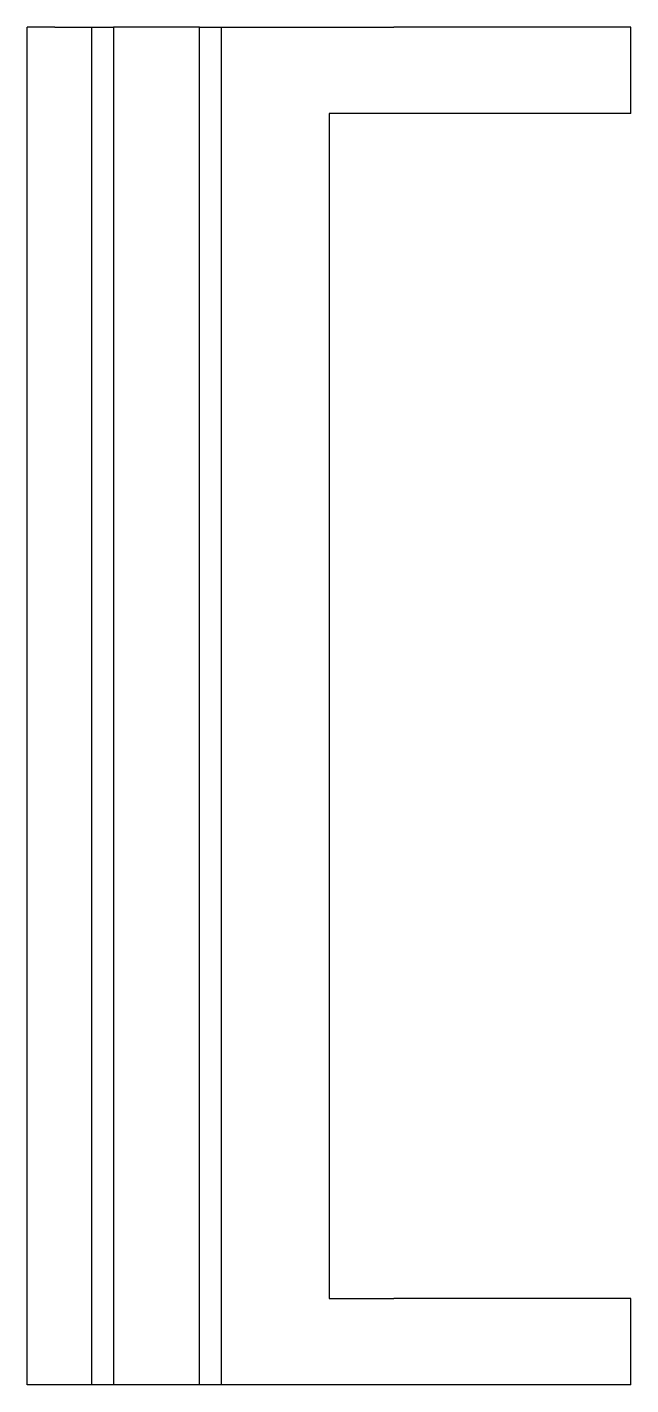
# Model space of a CAD drawing. Header units: metres. Extents: x -28 to 0, y -63 to 0.
import ezdxf

# ---------------------------------------------------------------- set-up
doc = ezdxf.new("R2010")
doc.units = ezdxf.units.M

msp = doc.modelspace()

# ---------------------------------------------------------------- linework, layer by layer
for points in [[(-28, -63), (-28, -61.74), (-28, -60.48), (-28, -59.22), (-28, -57.96), (-28, -56.7), (-28, -55.44), (-28, -54.18), (-28, -52.92), (-28, -51.66), (-28, -50.4), (-28, -49.14), (-28, -47.88), (-28, -46.62), (-28, -45.36), (-28, -44.1), (-28, -42.84), (-28, -41.58), (-28, -40.32), (-28, -39.06), (-28, -37.8), (-28, -36.54), (-28, -35.28), (-28, -34.02), (-28, -32.76), (-28, -31.5), (-28, -30.24), (-28, -28.98), (-28, -27.72), (-28, -26.46), (-28, -25.2), (-28, -23.94), (-28, -22.68), (-28, -21.42), (-28, -20.16), (-28, -18.9), (-28, -17.64), (-28, -16.38), (-28, -15.12), (-28, -13.86), (-28, -12.6), (-28, -11.34), (-28, -10.08), (-28, -8.82), (-28, -7.56), (-28, -6.3), (-28, -5.04), (-28, -3.78), (-28, -2.52), (-28, -1.26), (-28, 0)], [(-26.714, 0), (-26.762, 0), (-26.81, 0), (-26.858, 0), (-26.905, 0), (-26.95, 0), (-26.995, 0), (-27.04, 0), (-27.082, 0), (-27.123, 0), (-27.165, 0), (-27.206, 0), (-27.244, 0), (-27.283, 0), (-27.321, 0), (-27.357, 0), (-27.392, 0), (-27.427, 0), (-27.461, 0), (-27.493, 0), (-27.524, 0), (-27.556, 0), (-27.586, 0), (-27.613, 0), (-27.641, 0), (-27.669, 0), (-27.694, 0), (-27.718, 0), (-27.743, 0), (-27.765, 0), (-27.786, 0), (-27.807, 0), (-27.828, 0), (-27.845, 0), (-27.862, 0), (-27.879, 0), (-27.895, 0), (-27.908, 0), (-27.922, 0), (-27.935, 0), (-27.946, 0), (-27.955, 0), (-27.965, 0), (-27.974, 0), (-27.979, 0), (-27.985, 0), (-27.991, 0), (-27.994, 0), (-27.996, 0), (-27.998, 0), (-28, 0)], [(-26.714, 0), (-26.65, 0), (-26.586, 0), (-26.522, 0), (-26.46, 0), (-26.4, 0), (-26.34, 0), (-26.281, 0), (-26.224, 0), (-26.169, 0), (-26.113, 0), (-26.059, 0), (-26.008, 0), (-25.957, 0), (-25.905, 0), (-25.857, 0), (-25.811, 0), (-25.764, 0), (-25.718, 0), (-25.676, 0), (-25.634, 0), (-25.592, 0), (-25.553, 0), (-25.515, 0), (-25.478, 0), (-25.441, 0), (-25.408, 0), (-25.376, 0), (-25.343, 0), (-25.313, 0), (-25.285, 0), (-25.257, 0), (-25.23, 0), (-25.206, 0), (-25.184, 0), (-25.161, 0), (-25.14, 0), (-25.122, 0), (-25.104, 0), (-25.087, 0), (-25.073, 0), (-25.06, 0), (-25.047, 0), (-25.035, 0), (-25.028, 0), (-25.02, 0), (-25.012, 0), (-25.008, 0), (-25.005, 0), (-25.003, 0), (-25, 0)], [(-25, -63), (-25, -61.74), (-25, -60.48), (-25, -59.22), (-25, -57.96), (-25, -56.7), (-25, -55.44), (-25, -54.18), (-25, -52.92), (-25, -51.66), (-25, -50.4), (-25, -49.14), (-25, -47.88), (-25, -46.62), (-25, -45.36), (-25, -44.1), (-25, -42.84), (-25, -41.58), (-25, -40.32), (-25, -39.06), (-25, -37.8), (-25, -36.54), (-25, -35.28), (-25, -34.02), (-25, -32.76), (-25, -31.5), (-25, -30.24), (-25, -28.98), (-25, -27.72), (-25, -26.46), (-25, -25.2), (-25, -23.94), (-25, -22.68), (-25, -21.42), (-25, -20.16), (-25, -18.9), (-25, -17.64), (-25, -16.38), (-25, -15.12), (-25, -13.86), (-25, -12.6), (-25, -11.34), (-25, -10.08), (-25, -8.82), (-25, -7.56), (-25, -6.3), (-25, -5.04), (-25, -3.78), (-25, -2.52), (-25, -1.26), (-25, 0)], [(-25, 0), (-24.98, 0), (-24.96, 0), (-24.94, 0), (-24.92, 0), (-24.9, 0), (-24.88, 0), (-24.86, 0), (-24.84, 0), (-24.82, 0), (-24.8, 0), (-24.78, 0), (-24.76, 0), (-24.74, 0), (-24.72, 0), (-24.7, 0), (-24.68, 0), (-24.66, 0), (-24.64, 0), (-24.62, 0), (-24.6, 0), (-24.58, 0), (-24.56, 0), (-24.54, 0), (-24.52, 0), (-24.5, 0), (-24.48, 0), (-24.46, 0), (-24.44, 0), (-24.42, 0), (-24.4, 0), (-24.38, 0), (-24.36, 0), (-24.34, 0), (-24.32, 0), (-24.3, 0), (-24.28, 0), (-24.26, 0), (-24.24, 0), (-24.22, 0), (-24.2, 0), (-24.18, 0), (-24.16, 0), (-24.14, 0), (-24.12, 0), (-24.1, 0), (-24.08, 0), (-24.06, 0), (-24.04, 0), (-24.02, 0), (-24, 0)], [(-20, 0), (-20.08, 0), (-20.16, 0), (-20.24, 0), (-20.32, 0), (-20.4, 0), (-20.48, 0), (-20.56, 0), (-20.64, 0), (-20.72, 0), (-20.8, 0), (-20.88, 0), (-20.96, 0), (-21.04, 0), (-21.12, 0), (-21.2, 0), (-21.28, 0), (-21.36, 0), (-21.44, 0), (-21.52, 0), (-21.6, 0), (-21.68, 0), (-21.76, 0), (-21.84, 0), (-21.92, 0), (-22, 0), (-22.08, 0), (-22.16, 0), (-22.24, 0), (-22.32, 0), (-22.4, 0), (-22.48, 0), (-22.56, 0), (-22.64, 0), (-22.72, 0), (-22.8, 0), (-22.88, 0), (-22.96, 0), (-23.04, 0), (-23.12, 0), (-23.2, 0), (-23.28, 0), (-23.36, 0), (-23.44, 0), (-23.52, 0), (-23.6, 0), (-23.68, 0), (-23.76, 0), (-23.84, 0), (-23.92, 0), (-24, 0)], [(-24, 0), (-24, -1.26), (-24, -2.52), (-24, -3.78), (-24, -5.04), (-24, -6.3), (-24, -7.56), (-24, -8.82), (-24, -10.08), (-24, -11.34), (-24, -12.6), (-24, -13.86), (-24, -15.12), (-24, -16.38), (-24, -17.64), (-24, -18.9), (-24, -20.16), (-24, -21.42), (-24, -22.68), (-24, -23.94), (-24, -25.2), (-24, -26.46), (-24, -27.72), (-24, -28.98), (-24, -30.24), (-24, -31.5), (-24, -32.76), (-24, -34.02), (-24, -35.28), (-24, -36.54), (-24, -37.8), (-24, -39.06), (-24, -40.32), (-24, -41.58), (-24, -42.84), (-24, -44.1), (-24, -45.36), (-24, -46.62), (-24, -47.88), (-24, -49.14), (-24, -50.4), (-24, -51.66), (-24, -52.92), (-24, -54.18), (-24, -55.44), (-24, -56.7), (-24, -57.96), (-24, -59.22), (-24, -60.48), (-24, -61.74), (-24, -63)], [(-20, -63), (-20, -61.74), (-20, -60.48), (-20, -59.22), (-20, -57.96), (-20, -56.7), (-20, -55.44), (-20, -54.18), (-20, -52.92), (-20, -51.66), (-20, -50.4), (-20, -49.14), (-20, -47.88), (-20, -46.62), (-20, -45.36), (-20, -44.1), (-20, -42.84), (-20, -41.58), (-20, -40.32), (-20, -39.06), (-20, -37.8), (-20, -36.54), (-20, -35.28), (-20, -34.02), (-20, -32.76), (-20, -31.5), (-20, -30.24), (-20, -28.98), (-20, -27.72), (-20, -26.46), (-20, -25.2), (-20, -23.94), (-20, -22.68), (-20, -21.42), (-20, -20.16), (-20, -18.9), (-20, -17.64), (-20, -16.38), (-20, -15.12), (-20, -13.86), (-20, -12.6), (-20, -11.34), (-20, -10.08), (-20, -8.82), (-20, -7.56), (-20, -6.3), (-20, -5.04), (-20, -3.78), (-20, -2.52), (-20, -1.26), (-20, 0)], [(-20, 0), (-19.98, 0), (-19.96, 0), (-19.94, 0), (-19.92, 0), (-19.9, 0), (-19.88, 0), (-19.86, 0), (-19.84, 0), (-19.82, 0), (-19.8, 0), (-19.78, 0), (-19.76, 0), (-19.74, 0), (-19.72, 0), (-19.7, 0), (-19.68, 0), (-19.66, 0), (-19.64, 0), (-19.62, 0), (-19.6, 0), (-19.58, 0), (-19.56, 0), (-19.54, 0), (-19.52, 0), (-19.5, 0), (-19.48, 0), (-19.46, 0), (-19.44, 0), (-19.42, 0), (-19.4, 0), (-19.38, 0), (-19.36, 0), (-19.34, 0), (-19.32, 0), (-19.3, 0), (-19.28, 0), (-19.26, 0), (-19.24, 0), (-19.22, 0), (-19.2, 0), (-19.18, 0), (-19.16, 0), (-19.14, 0), (-19.12, 0), (-19.1, 0), (-19.08, 0), (-19.06, 0), (-19.04, 0), (-19.02, 0), (-19, 0)], [(-19, 0), (-19, -1.26), (-19, -2.52), (-19, -3.78), (-19, -5.04), (-19, -6.3), (-19, -7.56), (-19, -8.82), (-19, -10.08), (-19, -11.34), (-19, -12.6), (-19, -13.86), (-19, -15.12), (-19, -16.38), (-19, -17.64), (-19, -18.9), (-19, -20.16), (-19, -21.42), (-19, -22.68), (-19, -23.94), (-19, -25.2), (-19, -26.46), (-19, -27.72), (-19, -28.98), (-19, -30.24), (-19, -31.5), (-19, -32.76), (-19, -34.02), (-19, -35.28), (-19, -36.54), (-19, -37.8), (-19, -39.06), (-19, -40.32), (-19, -41.58), (-19, -42.84), (-19, -44.1), (-19, -45.36), (-19, -46.62), (-19, -47.88), (-19, -49.14), (-19, -50.4), (-19, -51.66), (-19, -52.92), (-19, -54.18), (-19, -55.44), (-19, -56.7), (-19, -57.96), (-19, -59.22), (-19, -60.48), (-19, -61.74), (-19, -63)], [(-19, 0), (-18.986, 0), (-18.972, 0), (-18.958, 0), (-18.932, 0), (-18.89, 0), (-18.848, 0), (-18.805, 0), (-18.74, 0), (-18.67, 0), (-18.601, 0), (-18.524, 0), (-18.427, 0), (-18.331, 0), (-18.235, 0), (-18.121, 0), (-17.999, 0), (-17.878, 0), (-17.753, 0), (-17.608, 0), (-17.462, 0), (-17.317, 0), (-17.159, 0), (-16.992, 0), (-16.824, 0), (-16.657, 0), (-16.47, 0), (-16.282, 0), (-16.095, 0), (-15.9, 0), (-15.695, 0), (-15.49, 0), (-15.286, 0), (-15.068, 0), (-14.848, 0), (-14.628, 0), (-14.405, 0), (-14.173, 0), (-13.941, 0), (-13.709, 0), (-13.47, 0), (-13.228, 0), (-12.987, 0), (-12.745, 0), (-12.497, 0), (-12.249, 0), (-12.002, 0), (-11.752, 0), (-11.502, 0), (-11.251, 0), (-11, 0)], [(-5, 0), (-5.12, 0), (-5.24, 0), (-5.36, 0), (-5.48, 0), (-5.6, 0), (-5.72, 0), (-5.84, 0), (-5.96, 0), (-6.08, 0), (-6.2, 0), (-6.32, 0), (-6.44, 0), (-6.56, 0), (-6.68, 0), (-6.8, 0), (-6.92, 0), (-7.04, 0), (-7.16, 0), (-7.28, 0), (-7.4, 0), (-7.52, 0), (-7.64, 0), (-7.76, 0), (-7.88, 0), (-8, 0), (-8.12, 0), (-8.24, 0), (-8.36, 0), (-8.48, 0), (-8.6, 0), (-8.72, 0), (-8.84, 0), (-8.96, 0), (-9.08, 0), (-9.2, 0), (-9.32, 0), (-9.44, 0), (-9.56, 0), (-9.68, 0), (-9.8, 0), (-9.92, 0), (-10.04, 0), (-10.16, 0), (-10.28, 0), (-10.4, 0), (-10.52, 0), (-10.64, 0), (-10.76, 0), (-10.88, 0), (-11, 0)], [(0, 0), (-0.009, 0), (-0.018, 0), (-0.026, 0), (-0.043, 0), (-0.069, 0), (-0.095, 0), (-0.122, 0), (-0.163, 0), (-0.206, 0), (-0.25, 0), (-0.298, 0), (-0.358, 0), (-0.418, 0), (-0.478, 0), (-0.549, 0), (-0.625, 0), (-0.701, 0), (-0.779, 0), (-0.87, 0), (-0.961, 0), (-1.052, 0), (-1.151, 0), (-1.255, 0), (-1.36, 0), (-1.464, 0), (-1.582, 0), (-1.699, 0), (-1.816, 0), (-1.937, 0), (-2.065, 0), (-2.194, 0), (-2.322, 0), (-2.458, 0), (-2.595, 0), (-2.732, 0), (-2.872, 0), (-3.017, 0), (-3.162, 0), (-3.307, 0), (-3.456, 0), (-3.607, 0), (-3.758, 0), (-3.91, 0), (-4.064, 0), (-4.219, 0), (-4.374, 0), (-4.53, 0), (-4.686, 0), (-4.843, 0), (-5, 0)], [(0, -4), (0, -3.92), (0, -3.84), (0, -3.76), (0, -3.68), (0, -3.6), (0, -3.52), (0, -3.44), (0, -3.36), (0, -3.28), (0, -3.2), (0, -3.12), (0, -3.04), (0, -2.96), (0, -2.88), (0, -2.8), (0, -2.72), (0, -2.64), (0, -2.56), (0, -2.48), (0, -2.4), (0, -2.32), (0, -2.24), (0, -2.16), (0, -2.08), (0, -2), (0, -1.92), (0, -1.84), (0, -1.76), (0, -1.68), (0, -1.6), (0, -1.52), (0, -1.44), (0, -1.36), (0, -1.28), (0, -1.2), (0, -1.12), (0, -1.04), (0, -0.96), (0, -0.88), (0, -0.8), (0, -0.72), (0, -0.64), (0, -0.56), (0, -0.48), (0, -0.4), (0, -0.32), (0, -0.24), (0, -0.16), (0, -0.08), (0, 0)], [(-11, -4), (-11.061, -4), (-11.123, -4), (-11.184, -4), (-11.246, -4), (-11.307, -4), (-11.369, -4), (-11.43, -4), (-11.492, -4), (-11.553, -4), (-11.614, -4), (-11.676, -4), (-11.737, -4), (-11.798, -4), (-11.859, -4), (-11.92, -4), (-11.981, -4), (-12.043, -4), (-12.104, -4), (-12.164, -4), (-12.225, -4), (-12.286, -4), (-12.347, -4), (-12.407, -4), (-12.468, -4), (-12.528, -4), (-12.588, -4), (-12.649, -4), (-12.709, -4), (-12.769, -4), (-12.829, -4), (-12.888, -4), (-12.948, -4), (-13.008, -4), (-13.067, -4), (-13.127, -4), (-13.186, -4), (-13.245, -4), (-13.304, -4), (-13.363, -4), (-13.421, -4), (-13.48, -4), (-13.538, -4), (-13.597, -4), (-13.655, -4), (-13.713, -4), (-13.77, -4), (-13.828, -4), (-13.885, -4), (-13.943, -4), (-14, -4)], [(-14, -4), (-14, -5.1), (-14, -6.2), (-14, -7.3), (-14, -8.4), (-14, -9.5), (-14, -10.6), (-14, -11.7), (-14, -12.8), (-14, -13.9), (-14, -15), (-14, -16.1), (-14, -17.2), (-14, -18.3), (-14, -19.4), (-14, -20.5), (-14, -21.6), (-14, -22.7), (-14, -23.8), (-14, -24.9), (-14, -26), (-14, -27.1), (-14, -28.2), (-14, -29.3), (-14, -30.4), (-14, -31.5), (-14, -32.6), (-14, -33.7), (-14, -34.8), (-14, -35.9), (-14, -37), (-14, -38.1), (-14, -39.2), (-14, -40.3), (-14, -41.4), (-14, -42.5), (-14, -43.6), (-14, -44.7), (-14, -45.8), (-14, -46.9), (-14, -48), (-14, -49.1), (-14, -50.2), (-14, -51.3), (-14, -52.4), (-14, -53.5), (-14, -54.6), (-14, -55.7), (-14, -56.8), (-14, -57.9), (-14, -59)], [(-5, -4), (-5.12, -4), (-5.24, -4), (-5.36, -4), (-5.48, -4), (-5.6, -4), (-5.72, -4), (-5.84, -4), (-5.96, -4), (-6.08, -4), (-6.2, -4), (-6.32, -4), (-6.44, -4), (-6.56, -4), (-6.68, -4), (-6.8, -4), (-6.92, -4), (-7.04, -4), (-7.16, -4), (-7.28, -4), (-7.4, -4), (-7.52, -4), (-7.64, -4), (-7.76, -4), (-7.88, -4), (-8, -4), (-8.12, -4), (-8.24, -4), (-8.36, -4), (-8.48, -4), (-8.6, -4), (-8.72, -4), (-8.84, -4), (-8.96, -4), (-9.08, -4), (-9.2, -4), (-9.32, -4), (-9.44, -4), (-9.56, -4), (-9.68, -4), (-9.8, -4), (-9.92, -4), (-10.04, -4), (-10.16, -4), (-10.28, -4), (-10.4, -4), (-10.52, -4), (-10.64, -4), (-10.76, -4), (-10.88, -4), (-11, -4)], [(0, -4), (-0.009, -4), (-0.018, -4), (-0.026, -4), (-0.043, -4), (-0.069, -4), (-0.095, -4), (-0.122, -4), (-0.163, -4), (-0.206, -4), (-0.25, -4), (-0.298, -4), (-0.358, -4), (-0.418, -4), (-0.478, -4), (-0.549, -4), (-0.625, -4), (-0.701, -4), (-0.779, -4), (-0.87, -4), (-0.961, -4), (-1.052, -4), (-1.151, -4), (-1.255, -4), (-1.36, -4), (-1.464, -4), (-1.582, -4), (-1.699, -4), (-1.816, -4), (-1.937, -4), (-2.065, -4), (-2.194, -4), (-2.322, -4), (-2.458, -4), (-2.595, -4), (-2.732, -4), (-2.872, -4), (-3.017, -4), (-3.162, -4), (-3.307, -4), (-3.456, -4), (-3.607, -4), (-3.758, -4), (-3.91, -4), (-4.064, -4), (-4.219, -4), (-4.374, -4), (-4.53, -4), (-4.686, -4), (-4.843, -4), (-5, -4)], [(-14, -59), (-13.943, -59), (-13.885, -59), (-13.828, -59), (-13.77, -59), (-13.713, -59), (-13.655, -59), (-13.597, -59), (-13.538, -59), (-13.48, -59), (-13.421, -59), (-13.363, -59), (-13.304, -59), (-13.245, -59), (-13.186, -59), (-13.127, -59), (-13.067, -59), (-13.008, -59), (-12.948, -59), (-12.888, -59), (-12.829, -59), (-12.769, -59), (-12.709, -59), (-12.649, -59), (-12.588, -59), (-12.528, -59), (-12.468, -59), (-12.407, -59), (-12.347, -59), (-12.286, -59), (-12.225, -59), (-12.164, -59), (-12.104, -59), (-12.043, -59), (-11.981, -59), (-11.92, -59), (-11.859, -59), (-11.798, -59), (-11.737, -59), (-11.676, -59), (-11.614, -59), (-11.553, -59), (-11.492, -59), (-11.43, -59), (-11.369, -59), (-11.307, -59), (-11.246, -59), (-11.184, -59), (-11.123, -59), (-11.061, -59), (-11, -59)], [(-5, -59), (-5.12, -59), (-5.24, -59), (-5.36, -59), (-5.48, -59), (-5.6, -59), (-5.72, -59), (-5.84, -59), (-5.96, -59), (-6.08, -59), (-6.2, -59), (-6.32, -59), (-6.44, -59), (-6.56, -59), (-6.68, -59), (-6.8, -59), (-6.92, -59), (-7.04, -59), (-7.16, -59), (-7.28, -59), (-7.4, -59), (-7.52, -59), (-7.64, -59), (-7.76, -59), (-7.88, -59), (-8, -59), (-8.12, -59), (-8.24, -59), (-8.36, -59), (-8.48, -59), (-8.6, -59), (-8.72, -59), (-8.84, -59), (-8.96, -59), (-9.08, -59), (-9.2, -59), (-9.32, -59), (-9.44, -59), (-9.56, -59), (-9.68, -59), (-9.8, -59), (-9.92, -59), (-10.04, -59), (-10.16, -59), (-10.28, -59), (-10.4, -59), (-10.52, -59), (-10.64, -59), (-10.76, -59), (-10.88, -59), (-11, -59)], [(0, -59), (-0.009, -59), (-0.018, -59), (-0.026, -59), (-0.043, -59), (-0.069, -59), (-0.095, -59), (-0.122, -59), (-0.163, -59), (-0.206, -59), (-0.25, -59), (-0.298, -59), (-0.358, -59), (-0.418, -59), (-0.478, -59), (-0.549, -59), (-0.625, -59), (-0.701, -59), (-0.779, -59), (-0.87, -59), (-0.961, -59), (-1.052, -59), (-1.151, -59), (-1.255, -59), (-1.36, -59), (-1.464, -59), (-1.582, -59), (-1.699, -59), (-1.816, -59), (-1.937, -59), (-2.065, -59), (-2.194, -59), (-2.322, -59), (-2.458, -59), (-2.595, -59), (-2.732, -59), (-2.872, -59), (-3.017, -59), (-3.162, -59), (-3.307, -59), (-3.456, -59), (-3.607, -59), (-3.758, -59), (-3.91, -59), (-4.064, -59), (-4.219, -59), (-4.374, -59), (-4.53, -59), (-4.686, -59), (-4.843, -59), (-5, -59)], [(0, -63), (0, -62.92), (0, -62.84), (0, -62.76), (0, -62.68), (0, -62.6), (0, -62.52), (0, -62.44), (0, -62.36), (0, -62.28), (0, -62.2), (0, -62.12), (0, -62.04), (0, -61.96), (0, -61.88), (0, -61.8), (0, -61.72), (0, -61.64), (0, -61.56), (0, -61.48), (0, -61.4), (0, -61.32), (0, -61.24), (0, -61.16), (0, -61.08), (0, -61), (0, -60.92), (0, -60.84), (0, -60.76), (0, -60.68), (0, -60.6), (0, -60.52), (0, -60.44), (0, -60.36), (0, -60.28), (0, -60.2), (0, -60.12), (0, -60.04), (0, -59.96), (0, -59.88), (0, -59.8), (0, -59.72), (0, -59.64), (0, -59.56), (0, -59.48), (0, -59.4), (0, -59.32), (0, -59.24), (0, -59.16), (0, -59.08), (0, -59)], [(-26.714, -63), (-26.762, -63), (-26.81, -63), (-26.858, -63), (-26.905, -63), (-26.95, -63), (-26.995, -63), (-27.04, -63), (-27.082, -63), (-27.123, -63), (-27.165, -63), (-27.206, -63), (-27.244, -63), (-27.283, -63), (-27.321, -63), (-27.357, -63), (-27.392, -63), (-27.427, -63), (-27.461, -63), (-27.493, -63), (-27.524, -63), (-27.556, -63), (-27.586, -63), (-27.613, -63), (-27.641, -63), (-27.669, -63), (-27.694, -63), (-27.718, -63), (-27.743, -63), (-27.765, -63), (-27.786, -63), (-27.807, -63), (-27.828, -63), (-27.845, -63), (-27.862, -63), (-27.879, -63), (-27.895, -63), (-27.908, -63), (-27.922, -63), (-27.935, -63), (-27.946, -63), (-27.955, -63), (-27.965, -63), (-27.974, -63), (-27.979, -63), (-27.985, -63), (-27.991, -63), (-27.994, -63), (-27.996, -63), (-27.998, -63), (-28, -63)], [(-25, -63), (-25.003, -63), (-25.005, -63), (-25.008, -63), (-25.012, -63), (-25.02, -63), (-25.028, -63), (-25.035, -63), (-25.047, -63), (-25.06, -63), (-25.073, -63), (-25.087, -63), (-25.104, -63), (-25.122, -63), (-25.14, -63), (-25.161, -63), (-25.184, -63), (-25.206, -63), (-25.23, -63), (-25.257, -63), (-25.285, -63), (-25.313, -63), (-25.343, -63), (-25.376, -63), (-25.408, -63), (-25.441, -63), (-25.478, -63), (-25.515, -63), (-25.553, -63), (-25.592, -63), (-25.634, -63), (-25.676, -63), (-25.718, -63), (-25.764, -63), (-25.811, -63), (-25.857, -63), (-25.905, -63), (-25.957, -63), (-26.008, -63), (-26.059, -63), (-26.113, -63), (-26.169, -63), (-26.224, -63), (-26.281, -63), (-26.34, -63), (-26.4, -63), (-26.46, -63), (-26.522, -63), (-26.586, -63), (-26.65, -63), (-26.714, -63)], [(-24, -63), (-24.02, -63), (-24.04, -63), (-24.06, -63), (-24.08, -63), (-24.1, -63), (-24.12, -63), (-24.14, -63), (-24.16, -63), (-24.18, -63), (-24.2, -63), (-24.22, -63), (-24.24, -63), (-24.26, -63), (-24.28, -63), (-24.3, -63), (-24.32, -63), (-24.34, -63), (-24.36, -63), (-24.38, -63), (-24.4, -63), (-24.42, -63), (-24.44, -63), (-24.46, -63), (-24.48, -63), (-24.5, -63), (-24.52, -63), (-24.54, -63), (-24.56, -63), (-24.58, -63), (-24.6, -63), (-24.62, -63), (-24.64, -63), (-24.66, -63), (-24.68, -63), (-24.7, -63), (-24.72, -63), (-24.74, -63), (-24.76, -63), (-24.78, -63), (-24.8, -63), (-24.82, -63), (-24.84, -63), (-24.86, -63), (-24.88, -63), (-24.9, -63), (-24.92, -63), (-24.94, -63), (-24.96, -63), (-24.98, -63), (-25, -63)], [(-20, -63), (-20.08, -63), (-20.16, -63), (-20.24, -63), (-20.32, -63), (-20.4, -63), (-20.48, -63), (-20.56, -63), (-20.64, -63), (-20.72, -63), (-20.8, -63), (-20.88, -63), (-20.96, -63), (-21.04, -63), (-21.12, -63), (-21.2, -63), (-21.28, -63), (-21.36, -63), (-21.44, -63), (-21.52, -63), (-21.6, -63), (-21.68, -63), (-21.76, -63), (-21.84, -63), (-21.92, -63), (-22, -63), (-22.08, -63), (-22.16, -63), (-22.24, -63), (-22.32, -63), (-22.4, -63), (-22.48, -63), (-22.56, -63), (-22.64, -63), (-22.72, -63), (-22.8, -63), (-22.88, -63), (-22.96, -63), (-23.04, -63), (-23.12, -63), (-23.2, -63), (-23.28, -63), (-23.36, -63), (-23.44, -63), (-23.52, -63), (-23.6, -63), (-23.68, -63), (-23.76, -63), (-23.84, -63), (-23.92, -63), (-24, -63)], [(-19, -63), (-19.02, -63), (-19.04, -63), (-19.06, -63), (-19.08, -63), (-19.1, -63), (-19.12, -63), (-19.14, -63), (-19.16, -63), (-19.18, -63), (-19.2, -63), (-19.22, -63), (-19.24, -63), (-19.26, -63), (-19.28, -63), (-19.3, -63), (-19.32, -63), (-19.34, -63), (-19.36, -63), (-19.38, -63), (-19.4, -63), (-19.42, -63), (-19.44, -63), (-19.46, -63), (-19.48, -63), (-19.5, -63), (-19.52, -63), (-19.54, -63), (-19.56, -63), (-19.58, -63), (-19.6, -63), (-19.62, -63), (-19.64, -63), (-19.66, -63), (-19.68, -63), (-19.7, -63), (-19.72, -63), (-19.74, -63), (-19.76, -63), (-19.78, -63), (-19.8, -63), (-19.82, -63), (-19.84, -63), (-19.86, -63), (-19.88, -63), (-19.9, -63), (-19.92, -63), (-19.94, -63), (-19.96, -63), (-19.98, -63), (-20, -63)], [(-11, -63), (-11.251, -63), (-11.502, -63), (-11.752, -63), (-12.002, -63), (-12.249, -63), (-12.497, -63), (-12.745, -63), (-12.987, -63), (-13.228, -63), (-13.47, -63), (-13.709, -63), (-13.941, -63), (-14.173, -63), (-14.405, -63), (-14.628, -63), (-14.848, -63), (-15.068, -63), (-15.286, -63), (-15.49, -63), (-15.695, -63), (-15.9, -63), (-16.095, -63), (-16.282, -63), (-16.47, -63), (-16.657, -63), (-16.824, -63), (-16.992, -63), (-17.159, -63), (-17.317, -63), (-17.462, -63), (-17.608, -63), (-17.753, -63), (-17.878, -63), (-17.999, -63), (-18.121, -63), (-18.235, -63), (-18.331, -63), (-18.427, -63), (-18.524, -63), (-18.601, -63), (-18.67, -63), (-18.74, -63), (-18.805, -63), (-18.848, -63), (-18.89, -63), (-18.932, -63), (-18.958, -63), (-18.972, -63), (-18.986, -63), (-19, -63)], [(-5, -63), (-5.12, -63), (-5.24, -63), (-5.36, -63), (-5.48, -63), (-5.6, -63), (-5.72, -63), (-5.84, -63), (-5.96, -63), (-6.08, -63), (-6.2, -63), (-6.32, -63), (-6.44, -63), (-6.56, -63), (-6.68, -63), (-6.8, -63), (-6.92, -63), (-7.04, -63), (-7.16, -63), (-7.28, -63), (-7.4, -63), (-7.52, -63), (-7.64, -63), (-7.76, -63), (-7.88, -63), (-8, -63), (-8.12, -63), (-8.24, -63), (-8.36, -63), (-8.48, -63), (-8.6, -63), (-8.72, -63), (-8.84, -63), (-8.96, -63), (-9.08, -63), (-9.2, -63), (-9.32, -63), (-9.44, -63), (-9.56, -63), (-9.68, -63), (-9.8, -63), (-9.92, -63), (-10.04, -63), (-10.16, -63), (-10.28, -63), (-10.4, -63), (-10.52, -63), (-10.64, -63), (-10.76, -63), (-10.88, -63), (-11, -63)], [(0, -63), (-0.009, -63), (-0.018, -63), (-0.026, -63), (-0.043, -63), (-0.069, -63), (-0.095, -63), (-0.122, -63), (-0.163, -63), (-0.206, -63), (-0.25, -63), (-0.298, -63), (-0.358, -63), (-0.418, -63), (-0.478, -63), (-0.549, -63), (-0.625, -63), (-0.701, -63), (-0.779, -63), (-0.87, -63), (-0.961, -63), (-1.052, -63), (-1.151, -63), (-1.255, -63), (-1.36, -63), (-1.464, -63), (-1.582, -63), (-1.699, -63), (-1.816, -63), (-1.937, -63), (-2.065, -63), (-2.194, -63), (-2.322, -63), (-2.458, -63), (-2.595, -63), (-2.732, -63), (-2.872, -63), (-3.017, -63), (-3.162, -63), (-3.307, -63), (-3.456, -63), (-3.607, -63), (-3.758, -63), (-3.91, -63), (-4.064, -63), (-4.219, -63), (-4.374, -63), (-4.53, -63), (-4.686, -63), (-4.843, -63), (-5, -63)]]:
    msp.add_lwpolyline(points)

doc.saveas('drawing.dxf')
